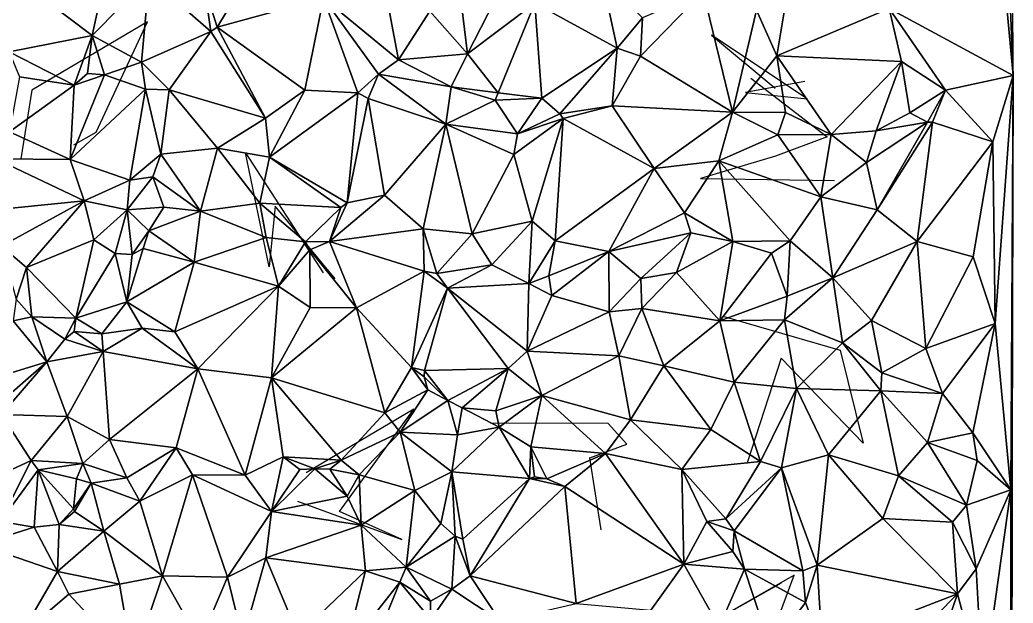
# Model space of a CAD drawing. Header units: metres. Extents: x -15.5 to 15.3, y -15.5 to 15.
# Drawn here: x 2.12 to 14.99, y -4.96 to 2.6 of the extents above; entities that cross this region are included whole.
import ezdxf

# ---------------------------------------------------------------- set-up
doc = ezdxf.new("R2010")
doc.units = ezdxf.units.M
doc.layers.add('CRACKS', color=1, linetype='Continuous')
doc.layers.add('STREET_MESH', color=7, linetype='Continuous')

msp = doc.modelspace()

# ---------------------------------------------------------------- linework, layer by layer
at = {"layer": 'CRACKS'}
for points in [[(2.816, 0.982, 0.1), (3.108, 1.146, 0.1), (3.77, 2.575, 0.1), (2.271, 1.689, 0.1), (2.13, 0.8, 0.1)], [(12.289, 1.803, 0.1), (11.519, 1.66, 0.1), (12.32, 1.579, 0.1), (11.077, 2.403, 0.1), (11.904, 1.717, 0.1)], [(11.587, 1.848, 0.1), (12.579, 1.086, 0.1), (11.909, 0.836, 0.1), (10.937, 0.545, 0.1), (12.672, 0.52, 0.1)], [(6.201, -0.754, 0.1), (5.427, 0.186, 0.1), (5.346, -0.601, 0.1), (5.041, 0.879, 0.1), (6.046, -0.676, 0.1)], [(11.227, -1.238, 0.1), (12.746, -1.679, 0.1), (13.043, -2.884, 0.1), (11.983, -1.782, 0.1), (11.541, -3.138, 0.1)], [(5.713, -3.635, 0.1), (7.065, -4.133, 0.1), (6.26, -3.769, 0.1), (7.224, -2.442, 0.1), (5.826, -3.27, 0.1)], [(9.648, -4.008, 0.1), (9.502, -3.074, 0.1), (9.982, -2.899, 0.1), (9.742, -2.628, 0.1), (8.215, -2.627, 0.1)], [(11.797, -5.792, 0.1), (11.694, -5.83, 0.1), (12.148, -4.597, 0.1), (11.251, -5.11, 0.1), (11.985, -4.696, 0.1)]]:
    msp.add_polyline3d(points, dxfattribs=at)
at = {"layer": 'STREET_MESH'}
for points in [[(14.975, 5.243), (14.875, 4.655), (14.987, 1.883)], [(14.875, 4.655), (14.782, 4.068), (14.987, 1.883)], [(14.782, 4.068), (13.382, 2.751), (14.987, 1.883)], [(1.842, 3.314), (3.056, 2.398), (3.313, 3.592)], [(3.056, 2.398), (3.791, 3.152), (3.313, 3.592)], [(11.923, 2.137), (12.156, 3.516), (11.663, 2.728)], [(12.156, 3.516), (11.923, 2.137), (13.382, 2.751)], [(7.025, 2.086), (6.786, 3.35), (6.051, 2.889)], [(6.786, 3.35), (7.025, 2.086), (7.43, 2.713)], [(1.842, 3.314), (1.981, 2.189), (3.056, 2.398)], [(3.056, 2.398), (3.693, 2.055), (3.791, 3.152)], [(3.693, 2.055), (4.593, 2.451), (3.791, 3.152)], [(4.593, 2.451), (4.511, 3.035), (3.791, 3.152)], [(4.511, 3.035), (4.674, 2.508), (5.027, 3.09)], [(5.027, 3.09), (4.674, 2.508), (6.051, 2.889)], [(7.916, 2.16), (7.801, 3.124), (7.43, 2.713)], [(8.353, 3.017), (7.801, 3.124), (7.916, 2.16)], [(9.857, 2.236), (9.655, 3.178), (8.788, 2.82)], [(9.857, 2.236), (10.184, 2.63), (9.655, 3.178)], [(4.593, 2.451), (4.674, 2.508), (4.511, 3.035)], [(8.788, 2.82), (8.353, 3.017), (7.916, 2.16)], [(10.971, 2.97), (10.184, 2.63), (10.158, 2.133)], [(11.351, 1.404), (10.971, 2.97), (10.158, 2.133)], [(10.971, 2.97), (11.351, 1.404), (11.663, 2.728)], [(4.674, 2.508), (5.812, 1.692), (6.051, 2.889)], [(5.812, 1.692), (6.496, 1.656), (6.051, 2.889)], [(6.763, 1.899), (7.025, 2.086), (6.051, 2.889)], [(6.496, 1.656), (6.763, 1.899), (6.051, 2.889)], [(7.025, 2.086), (7.916, 2.16), (7.43, 2.713)], [(8.313, 1.657), (8.788, 2.82), (7.916, 2.16)], [(8.313, 1.657), (8.879, 1.586), (8.788, 2.82)], [(8.879, 1.586), (9.857, 2.236), (8.788, 2.82)], [(11.351, 1.404), (11.923, 2.137), (11.663, 2.728)], [(11.923, 2.137), (13.539, 2.064), (13.382, 2.751)], [(13.382, 2.751), (14.11, 1.693), (14.987, 1.883)], [(13.539, 2.064), (14.11, 1.693), (13.382, 2.751)], [(10.184, 2.63), (9.857, 2.236), (10.158, 2.133)], [(4.054, 1.696), (4.593, 2.451), (3.693, 2.055)], [(4.593, 2.451), (4.054, 1.696), (5.3, 1.327)], [(4.593, 2.451), (5.3, 1.327), (4.674, 2.508)], [(4.674, 2.508), (5.3, 1.327), (5.812, 1.692)], [(3.056, 2.398), (1.981, 2.189), (2.823, 1.756)], [(2.996, 1.909), (3.056, 2.398), (2.823, 1.756)], [(3.056, 2.398), (2.996, 1.909), (3.213, 1.891)], [(3.693, 2.055), (3.056, 2.398), (3.213, 1.891)], [(2.823, 1.756), (1.981, 2.189), (2.112, 1.863)], [(8.879, 1.586), (9.112, 1.386), (9.857, 2.236)], [(9.112, 1.386), (9.793, 1.489), (9.857, 2.236)], [(9.857, 2.236), (9.793, 1.489), (10.158, 2.133)], [(6.763, 1.899), (7.707, 1.735), (7.025, 2.086)], [(7.025, 2.086), (7.707, 1.735), (7.916, 2.16)], [(7.707, 1.735), (8.313, 1.657), (7.916, 2.16)], [(9.793, 1.489), (11.351, 1.404), (10.158, 2.133)], [(11.351, 1.404), (12.036, 1.4), (11.923, 2.137)], [(12.63, 1.117), (13.539, 2.064), (11.923, 2.137)], [(12.036, 1.4), (12.63, 1.117), (11.923, 2.137)], [(12.63, 1.117), (13.213, 1.162), (13.539, 2.064)], [(13.539, 2.064), (13.213, 1.162), (13.647, 1.396)], [(14.11, 1.693), (13.539, 2.064), (13.647, 1.396)], [(3.746, 1.702), (3.693, 2.055), (3.213, 1.891)], [(4.054, 1.696), (3.693, 2.055), (3.746, 1.702)], [(1.982, 1.151), (2.823, 1.756), (2.112, 1.863)], [(2.823, 1.756), (2.769, 0.792), (3.213, 1.891)], [(2.769, 0.792), (3.746, 1.702), (3.213, 1.891)], [(2.996, 1.909), (2.823, 1.756), (3.213, 1.891)], [(6.763, 1.899), (6.496, 1.656), (6.63, 1.582)], [(7.636, 1.25), (6.763, 1.899), (6.63, 1.582)], [(7.636, 1.25), (7.707, 1.735), (6.763, 1.899)], [(14.11, 1.693), (14.724, 1.023), (14.987, 1.883)], [(14.724, 1.023), (14.755, -1.334), (14.987, 1.883)], [(14.755, -1.334), (14.957, -3.488), (14.987, 1.883)], [(14.953, -10.681), (14.962, -14.34), (14.987, 1.883)], [(14.957, -3.488), (14.953, -10.681), (14.987, 1.883)], [(2.823, 1.756), (1.982, 1.151), (2.769, 0.792)], [(3.541, 0.523), (3.746, 1.702), (2.769, 0.792)], [(3.746, 1.702), (3.541, 0.523), (3.945, 0.863)], [(4.054, 1.696), (3.746, 1.702), (3.945, 0.863)], [(4.679, 0.937), (4.054, 1.696), (3.945, 0.863)], [(4.054, 1.696), (4.679, 0.937), (5.3, 1.327)], [(5.812, 1.692), (5.3, 1.327), (5.352, 0.823)], [(6.496, 1.656), (5.812, 1.692), (5.352, 0.823)], [(8.274, 1.561), (7.707, 1.735), (7.636, 1.25)], [(7.707, 1.735), (8.274, 1.561), (8.313, 1.657)], [(13.878, 1.278), (14.11, 1.693), (13.647, 1.396)], [(13.878, 1.278), (13.942, 1.274), (14.11, 1.693)], [(13.942, 1.274), (14.724, 1.023), (14.11, 1.693)], [(6.359, 0.231), (6.496, 1.656), (5.352, 0.823)], [(6.496, 1.656), (6.359, 0.231), (6.63, 1.582)], [(6.359, 0.231), (6.842, 0.332), (6.63, 1.582)], [(6.842, 0.332), (7.636, 1.25), (6.63, 1.582)], [(8.274, 1.561), (7.636, 1.25), (8.567, 1.124)], [(8.274, 1.561), (8.879, 1.586), (8.313, 1.657)], [(8.879, 1.586), (8.274, 1.561), (8.567, 1.124)], [(9.112, 1.386), (8.879, 1.586), (8.567, 1.124)], [(9.793, 1.489), (9.112, 1.386), (9.156, 1.324)], [(9.793, 1.489), (9.156, 1.324), (10.335, 0.676)], [(11.351, 1.404), (9.793, 1.489), (10.335, 0.676)], [(5.3, 1.327), (4.679, 0.937), (5.352, 0.823)], [(9.156, 1.324), (8.517, 0.858), (8.756, -0.009)], [(8.517, 0.858), (9.156, 1.324), (8.567, 1.124)], [(9.156, 1.324), (9.112, 1.386), (8.567, 1.124)], [(9.052, -0.264), (9.156, 1.324), (8.756, -0.009)], [(9.156, 1.324), (9.052, -0.264), (10.335, 0.676)], [(11.175, 0.774), (11.351, 1.404), (10.335, 0.676)], [(11.351, 1.404), (11.175, 0.774), (11.936, 1.114)], [(12.036, 1.4), (11.351, 1.404), (11.936, 1.114)], [(12.63, 1.117), (12.036, 1.4), (11.936, 1.114)], [(13.213, 1.162), (13.878, 1.278), (13.647, 1.396)], [(7.636, 1.25), (6.842, 0.332), (7.345, -0.105)], [(7.978, -0.172), (7.636, 1.25), (7.345, -0.105)], [(7.636, 1.25), (8.517, 0.858), (8.567, 1.124)], [(8.517, 0.858), (7.636, 1.25), (7.978, -0.172)], [(13.213, 1.162), (12.63, 1.117), (13.087, 0.752)], [(13.878, 1.278), (13.087, 0.752), (13.226, 0.141)], [(13.878, 1.278), (13.213, 1.162), (13.087, 0.752)], [(13.942, 1.274), (13.878, 1.278), (13.226, 0.141)], [(13.745, -0.272), (13.942, 1.274), (13.226, 0.141)], [(13.942, 1.274), (13.745, -0.272), (14.724, 1.023)], [(1.982, 1.151), (1.803, 0.8), (2.769, 0.792)], [(11.175, 0.774), (12.497, 0.307), (11.936, 1.114)], [(12.497, 0.307), (12.63, 1.117), (11.936, 1.114)], [(12.63, 1.117), (12.497, 0.307), (13.087, 0.752)], [(4.46, 0.123), (4.679, 0.937), (3.945, 0.863)], [(5.227, 0.226), (4.679, 0.937), (4.46, 0.123)], [(4.679, 0.937), (5.227, 0.226), (5.352, 0.823)], [(14.724, 1.023), (13.745, -0.272), (14.467, -0.469)], [(14.724, 1.023), (14.467, -0.469), (14.755, -1.334)], [(1.622, 0.123), (2.953, 0.258), (1.803, 0.8)], [(1.803, 0.8), (2.953, 0.258), (2.769, 0.792)], [(2.953, 0.258), (3.541, 0.523), (2.769, 0.792)], [(3.541, 0.523), (3.841, 0.568), (3.945, 0.863)], [(3.841, 0.568), (4.46, 0.123), (3.945, 0.863)], [(5.227, 0.226), (6.275, 0.169), (5.352, 0.823)], [(6.275, 0.169), (6.359, 0.231), (5.352, 0.823)], [(8.517, 0.858), (7.978, -0.172), (8.756, -0.009)], [(10.73, 0.101), (11.175, 0.774), (10.335, 0.676)], [(10.73, 0.101), (11.356, -0.271), (11.175, 0.774)], [(12.096, -0.263), (12.497, 0.307), (11.175, 0.774)], [(11.356, -0.271), (12.096, -0.263), (11.175, 0.774)], [(9.052, -0.264), (9.748, -0.399), (10.335, 0.676)], [(9.748, -0.399), (10.73, 0.101), (10.335, 0.676)], [(13.087, 0.752), (12.497, 0.307), (13.226, 0.141)], [(3.509, 0.14), (3.541, 0.523), (2.953, 0.258)], [(3.509, 0.14), (3.841, 0.568), (3.541, 0.523)], [(3.841, 0.568), (3.509, 0.14), (3.984, 0.176)], [(3.841, 0.568), (3.984, 0.176), (4.46, 0.123)], [(1.622, 0.123), (1.882, -0.329), (2.953, 0.258)], [(1.882, -0.329), (2.202, -0.609), (2.953, 0.258)], [(2.953, 0.258), (2.202, -0.609), (3.075, -0.248)], [(3.509, 0.14), (2.953, 0.258), (3.075, -0.248)], [(6.842, 0.332), (6.131, -0.27), (7.345, -0.105)], [(6.842, 0.332), (6.359, 0.231), (6.131, -0.27)], [(12.497, 0.307), (12.096, -0.263), (12.65, -0.743)], [(12.497, 0.307), (12.65, -0.743), (13.226, 0.141)], [(3.351, -0.425), (3.509, 0.14), (3.075, -0.248)], [(3.509, 0.14), (3.351, -0.425), (3.571, -0.439)], [(3.509, 0.14), (3.787, -0.132), (3.984, 0.176)], [(3.787, -0.132), (3.509, 0.14), (3.571, -0.439)], [(3.984, 0.176), (3.787, -0.132), (4.46, 0.123)], [(5.31, -0.217), (5.227, 0.226), (4.46, 0.123)], [(5.819, -0.275), (6.275, 0.169), (5.227, 0.226)], [(5.31, -0.217), (5.819, -0.275), (5.227, 0.226)], [(6.275, 0.169), (5.819, -0.275), (6.131, -0.27)], [(6.359, 0.231), (6.275, 0.169), (6.131, -0.27)], [(12.65, -0.743), (13.745, -0.272), (13.226, 0.141)], [(3.787, -0.132), (4.375, -0.54), (4.46, 0.123)], [(4.375, -0.54), (5.31, -0.217), (4.46, 0.123)], [(10.73, 0.101), (9.748, -0.399), (10.809, -0.16)], [(11.356, -0.271), (10.73, 0.101), (10.809, -0.16)], [(6.131, -0.27), (7.355, -0.657), (7.345, -0.105)], [(7.355, -0.657), (7.521, -0.685), (7.345, -0.105)], [(7.521, -0.685), (7.978, -0.172), (7.345, -0.105)], [(7.978, -0.172), (8.231, -0.574), (8.756, -0.009)], [(8.231, -0.574), (8.714, -0.817), (8.756, -0.009)], [(8.714, -0.817), (9.052, -0.264), (8.756, -0.009)], [(2.202, -0.609), (2.841, -1.265), (3.075, -0.248)], [(2.841, -1.265), (3.351, -0.425), (3.075, -0.248)], [(3.714, -0.36), (3.787, -0.132), (3.571, -0.439)], [(3.787, -0.132), (3.714, -0.36), (4.375, -0.54)], [(5.31, -0.217), (4.375, -0.54), (5.47, -0.851)], [(5.819, -0.275), (5.31, -0.217), (5.47, -0.851)], [(8.231, -0.574), (7.978, -0.172), (7.521, -0.685)], [(9.748, -0.399), (10.165, -0.751), (10.809, -0.16)], [(10.165, -0.751), (10.627, -0.674), (10.809, -0.16)], [(10.627, -0.674), (11.356, -0.271), (10.809, -0.16)], [(1.882, -0.329), (2.071, -1.017), (2.202, -0.609)], [(3.503, -1.053), (3.714, -0.36), (3.571, -0.439)], [(4.375, -0.54), (3.714, -0.36), (3.503, -1.053)], [(5.819, -0.275), (5.47, -0.851), (5.876, -0.378)], [(5.876, -0.378), (5.47, -0.851), (5.88, -1.126)], [(5.819, -0.275), (5.876, -0.378), (6.131, -0.27)], [(5.876, -0.378), (6.478, -1.131), (6.131, -0.27)], [(6.478, -1.131), (5.876, -0.378), (5.88, -1.126)], [(6.478, -1.131), (7.355, -0.657), (6.131, -0.27)], [(8.714, -0.817), (8.973, -0.715), (9.052, -0.264)], [(8.973, -0.715), (9.748, -0.399), (9.052, -0.264)], [(11.356, -0.271), (10.627, -0.674), (11.185, -1.3)], [(11.855, -0.42), (11.356, -0.271), (11.185, -1.3)], [(11.356, -0.271), (11.855, -0.42), (12.096, -0.263)], [(12.096, -0.263), (11.855, -0.42), (12.057, -0.98)], [(12.65, -0.743), (12.096, -0.263), (12.057, -0.98)], [(13.15, -1.296), (13.745, -0.272), (12.65, -0.743)], [(13.745, -0.272), (13.15, -1.296), (13.856, -1.659)], [(13.745, -0.272), (13.856, -1.659), (14.467, -0.469)], [(3.351, -0.425), (2.841, -1.265), (3.503, -1.053)], [(3.351, -0.425), (3.503, -1.053), (3.571, -0.439)], [(9.748, -0.399), (8.973, -0.715), (9.008, -0.972)], [(9.753, -1.182), (9.748, -0.399), (9.008, -0.972)], [(10.165, -0.751), (9.748, -0.399), (9.753, -1.182)], [(11.855, -0.42), (11.185, -1.3), (12.057, -0.98)], [(14.467, -0.469), (13.856, -1.659), (14.755, -1.334)], [(2.071, -1.017), (2.274, -1.246), (2.202, -0.609)], [(2.274, -1.246), (2.841, -1.265), (2.202, -0.609)], [(4.127, -1.442), (4.375, -0.54), (3.503, -1.053)], [(4.375, -0.54), (4.127, -1.442), (5.47, -0.851)], [(8.231, -0.574), (7.521, -0.685), (7.659, -0.874)], [(8.714, -0.817), (8.231, -0.574), (7.659, -0.874)], [(7.19, -1.906), (7.355, -0.657), (6.478, -1.131)], [(7.355, -0.657), (7.19, -1.906), (7.659, -0.874)], [(7.521, -0.685), (7.355, -0.657), (7.659, -0.874)], [(8.973, -0.715), (8.714, -0.817), (9.008, -0.972)], [(10.165, -0.751), (9.753, -1.182), (10.174, -1.141)], [(10.627, -0.674), (10.165, -0.751), (10.174, -1.141)], [(10.627, -0.674), (10.174, -1.141), (11.185, -1.3)], [(12.025, -1.288), (12.65, -0.743), (12.057, -0.98)], [(12.778, -1.586), (12.65, -0.743), (12.025, -1.288)], [(12.778, -1.586), (13.15, -1.296), (12.65, -0.743)], [(5.47, -0.851), (4.127, -1.442), (4.425, -1.923)], [(5.47, -0.851), (4.425, -1.923), (5.379, -2.038)], [(5.47, -0.851), (5.379, -2.038), (5.88, -1.126)], [(7.19, -1.906), (7.359, -1.944), (7.659, -0.874)], [(7.359, -1.944), (8.445, -1.916), (7.659, -0.874)], [(8.692, -1.692), (8.714, -0.817), (7.659, -0.874)], [(8.445, -1.916), (8.692, -1.692), (7.659, -0.874)], [(8.714, -0.817), (8.692, -1.692), (9.008, -0.972)], [(2.274, -1.246), (2.071, -1.017), (2.029, -1.297)], [(8.692, -1.692), (9.753, -1.182), (9.008, -0.972)], [(11.185, -1.3), (12.025, -1.288), (12.057, -0.98)], [(2.841, -1.265), (3.181, -1.466), (3.503, -1.053)], [(3.181, -1.466), (3.704, -1.396), (3.503, -1.053)], [(3.704, -1.396), (4.127, -1.442), (3.503, -1.053)], [(5.379, -2.038), (6.478, -1.131), (5.88, -1.126)], [(6.846, -2.492), (6.478, -1.131), (5.379, -2.038)], [(6.846, -2.492), (7.19, -1.906), (6.478, -1.131)], [(9.753, -1.182), (9.88, -1.753), (10.174, -1.141)], [(9.88, -1.753), (10.46, -1.881), (10.174, -1.141)], [(10.174, -1.141), (10.46, -1.881), (11.185, -1.3)], [(2.467, -1.831), (2.274, -1.246), (2.029, -1.297)], [(2.841, -1.265), (2.274, -1.246), (2.701, -1.536)], [(2.274, -1.246), (2.467, -1.831), (2.701, -1.536)], [(2.823, -1.437), (2.841, -1.265), (2.701, -1.536)], [(2.841, -1.265), (2.823, -1.437), (3.181, -1.466)], [(9.88, -1.753), (9.753, -1.182), (8.692, -1.692)], [(1.606, -2.095), (2.467, -1.831), (2.029, -1.297)], [(3.704, -1.396), (3.181, -1.466), (3.199, -1.696)], [(3.704, -1.396), (3.199, -1.696), (4.425, -1.923)], [(4.127, -1.442), (3.704, -1.396), (4.425, -1.923)], [(10.46, -1.881), (11.371, -2.094), (11.185, -1.3)], [(11.185, -1.3), (11.371, -2.094), (12.025, -1.288)], [(12.025, -1.288), (11.371, -2.094), (12.178, -2.175)], [(12.778, -1.586), (12.025, -1.288), (12.178, -2.175)], [(13.15, -1.296), (12.778, -1.586), (13.287, -1.974)], [(13.15, -1.296), (13.287, -1.974), (13.856, -1.659)], [(13.856, -1.659), (14.07, -2.242), (14.755, -1.334)], [(14.07, -2.242), (14.465, -2.752), (14.755, -1.334)], [(14.465, -2.752), (14.957, -3.488), (14.755, -1.334)], [(2.701, -1.536), (2.467, -1.831), (3.199, -1.696)], [(2.823, -1.437), (2.701, -1.536), (3.199, -1.696)], [(3.181, -1.466), (2.823, -1.437), (3.199, -1.696)], [(13.271, -2.208), (12.778, -1.586), (12.178, -2.175)], [(13.287, -1.974), (12.778, -1.586), (13.271, -2.208)], [(13.856, -1.659), (13.287, -1.974), (14.07, -2.242)], [(3.199, -1.696), (2.467, -1.831), (2.731, -2.54)], [(3.281, -2.835), (3.199, -1.696), (2.731, -2.54)], [(3.199, -1.696), (3.281, -2.835), (4.425, -1.923)], [(8.692, -1.692), (8.445, -1.916), (8.882, -2.267)], [(9.88, -1.753), (8.692, -1.692), (8.882, -2.267)], [(10.03, -2.581), (9.88, -1.753), (8.882, -2.267)], [(9.88, -1.753), (10.03, -2.581), (10.46, -1.881)], [(1.8, -2.408), (2.467, -1.831), (1.606, -2.095)], [(1.8, -2.408), (1.878, -2.515), (2.467, -1.831)], [(2.467, -1.831), (1.878, -2.515), (2.731, -2.54)], [(3.281, -2.835), (4.144, -2.946), (4.425, -1.923)], [(4.425, -1.923), (4.144, -2.946), (5.035, -3.301)], [(4.425, -1.923), (5.035, -3.301), (5.379, -2.038)], [(7.402, -2.195), (7.19, -1.906), (6.846, -2.492)], [(7.357, -2.027), (7.359, -1.944), (7.19, -1.906)], [(7.402, -2.195), (7.357, -2.027), (7.19, -1.906)], [(8.445, -1.916), (7.359, -1.944), (7.661, -2.331)], [(7.848, -2.427), (8.445, -1.916), (7.661, -2.331)], [(7.848, -2.427), (8.284, -2.465), (8.445, -1.916)], [(8.445, -1.916), (8.284, -2.465), (8.882, -2.267)], [(10.46, -1.881), (10.03, -2.581), (11.068, -2.709)], [(11.371, -2.094), (10.46, -1.881), (11.068, -2.709)], [(5.035, -3.301), (5.53, -3.061), (5.379, -2.038)], [(6.281, -3.106), (6.846, -2.492), (5.379, -2.038)], [(5.53, -3.061), (6.281, -3.106), (5.379, -2.038)], [(7.359, -1.944), (7.357, -2.027), (7.661, -2.331)], [(7.357, -2.027), (7.402, -2.195), (7.661, -2.331)], [(13.287, -1.974), (13.271, -2.208), (14.07, -2.242)], [(11.713, -3.123), (11.371, -2.094), (11.068, -2.709)], [(11.371, -2.094), (11.713, -3.123), (12.178, -2.175)], [(11.713, -3.123), (11.987, -3.203), (12.178, -2.175)], [(11.987, -3.203), (12.593, -3.038), (12.178, -2.175)], [(12.593, -3.038), (13.271, -2.208), (12.178, -2.175)], [(7.402, -2.195), (6.846, -2.492), (7.045, -2.742)], [(7.661, -2.331), (7.402, -2.195), (7.045, -2.742)], [(8.284, -2.465), (8.329, -2.679), (8.882, -2.267)], [(8.329, -2.679), (8.737, -2.932), (8.882, -2.267)], [(8.737, -2.932), (9.704, -3.017), (8.882, -2.267)], [(9.704, -3.017), (10.03, -2.581), (8.882, -2.267)], [(13.271, -2.208), (12.593, -3.038), (13.502, -3.306)], [(13.271, -2.208), (13.878, -2.876), (14.07, -2.242)], [(13.878, -2.876), (13.271, -2.208), (13.502, -3.306)], [(13.878, -2.876), (14.465, -2.752), (14.07, -2.242)], [(7.788, -2.776), (7.661, -2.331), (7.045, -2.742)], [(7.788, -2.776), (7.848, -2.427), (7.661, -2.331)], [(7.788, -2.776), (8.329, -2.679), (7.848, -2.427)], [(7.848, -2.427), (8.329, -2.679), (8.284, -2.465)], [(2.264, -3.108), (1.878, -2.515), (1.13, -3.637)], [(1.878, -2.515), (2.264, -3.108), (2.731, -2.54)], [(2.264, -3.108), (2.935, -3.15), (2.731, -2.54)], [(2.935, -3.15), (3.281, -2.835), (2.731, -2.54)], [(6.846, -2.492), (6.281, -3.106), (7.045, -2.742)], [(8.329, -2.679), (7.715, -3.255), (8.722, -3.342)], [(8.329, -2.679), (7.788, -2.776), (7.715, -3.255)], [(8.737, -2.932), (8.329, -2.679), (8.722, -3.342)], [(10.03, -2.581), (9.704, -3.017), (10.693, -3.227)], [(11.068, -2.709), (10.03, -2.581), (10.693, -3.227)], [(6.281, -3.106), (6.513, -3.295), (7.045, -2.742)], [(6.513, -3.295), (7.234, -3.497), (7.045, -2.742)], [(7.234, -3.497), (7.715, -3.255), (7.045, -2.742)], [(7.715, -3.255), (7.788, -2.776), (7.045, -2.742)], [(11.713, -3.123), (11.068, -2.709), (10.693, -3.227)], [(13.878, -2.876), (14.519, -3.111), (14.465, -2.752)], [(14.465, -2.752), (14.519, -3.111), (14.957, -3.488)], [(3.281, -2.835), (2.935, -3.15), (3.505, -3.336)], [(4.144, -2.946), (3.281, -2.835), (3.505, -3.336)], [(3.673, -3.638), (4.144, -2.946), (3.505, -3.336)], [(4.144, -2.946), (3.673, -3.638), (4.356, -3.293)], [(5.035, -3.301), (4.144, -2.946), (4.356, -3.293)], [(8.785, -3.32), (8.737, -2.932), (8.722, -3.342)], [(8.737, -2.932), (8.944, -3.346), (9.704, -3.017)], [(8.785, -3.32), (8.944, -3.346), (8.737, -2.932)], [(13.878, -2.876), (13.502, -3.306), (14.384, -3.69)], [(14.519, -3.111), (13.878, -2.876), (14.384, -3.69)], [(5.376, -3.772), (5.53, -3.061), (5.035, -3.301)], [(5.53, -3.061), (5.376, -3.772), (5.744, -3.227)], [(5.94, -3.218), (5.53, -3.061), (5.744, -3.227)], [(5.94, -3.218), (6.281, -3.106), (5.53, -3.061)], [(8.944, -3.346), (9.177, -3.447), (9.704, -3.017)], [(9.704, -3.017), (9.177, -3.447), (10.722, -4.452)], [(9.704, -3.017), (10.722, -4.452), (10.693, -3.227)], [(12.593, -3.038), (11.987, -3.203), (12.447, -4.468)], [(13.298, -3.862), (12.593, -3.038), (12.447, -4.468)], [(12.593, -3.038), (13.298, -3.862), (13.502, -3.306)], [(2.264, -3.108), (1.13, -3.637), (1.866, -3.898)], [(2.357, -3.231), (2.264, -3.108), (1.866, -3.898)], [(2.264, -3.108), (2.357, -3.231), (2.935, -3.15)], [(2.935, -3.15), (2.357, -3.231), (2.853, -3.345)], [(3.041, -3.405), (2.935, -3.15), (2.853, -3.345)], [(2.935, -3.15), (3.041, -3.405), (3.505, -3.336)], [(5.94, -3.218), (6.133, -3.22), (6.281, -3.106)], [(6.133, -3.22), (6.513, -3.295), (6.281, -3.106)], [(11.263, -3.865), (11.713, -3.123), (10.693, -3.227)], [(11.713, -3.123), (11.263, -3.865), (11.987, -3.203)], [(11.263, -3.865), (11.373, -4.023), (11.987, -3.203)], [(11.373, -4.023), (12.261, -4.538), (11.987, -3.203)], [(11.987, -3.203), (12.261, -4.538), (12.447, -4.468)], [(14.957, -3.488), (14.519, -3.111), (14.384, -3.69)], [(2.357, -3.231), (1.866, -3.898), (2.305, -3.972)], [(2.625, -3.941), (2.357, -3.231), (2.305, -3.972)], [(2.357, -3.231), (2.812, -3.734), (2.853, -3.345)], [(2.812, -3.734), (2.357, -3.231), (2.625, -3.941)], [(2.812, -3.734), (3.041, -3.405), (2.853, -3.345)], [(3.041, -3.405), (3.673, -3.638), (3.505, -3.336)], [(3.673, -3.638), (3.965, -4.604), (4.356, -3.293)], [(3.965, -4.604), (4.81, -4.622), (4.356, -3.293)], [(4.81, -4.622), (5.376, -3.772), (4.356, -3.293)], [(5.376, -3.772), (5.035, -3.301), (4.356, -3.293)], [(5.376, -3.772), (5.94, -3.218), (5.744, -3.227)], [(5.94, -3.218), (5.376, -3.772), (6.357, -3.57)], [(6.133, -3.22), (5.94, -3.218), (6.357, -3.57)], [(6.513, -3.295), (6.133, -3.22), (6.357, -3.57)], [(6.539, -3.949), (6.513, -3.295), (6.357, -3.57)], [(6.513, -3.295), (6.539, -3.949), (7.234, -3.497)], [(7.234, -3.497), (7.57, -3.925), (7.715, -3.255)], [(7.57, -3.925), (7.759, -4.091), (7.715, -3.255)], [(7.715, -3.255), (7.856, -4.131), (8.722, -3.342)], [(7.759, -4.091), (7.856, -4.131), (7.715, -3.255)], [(7.856, -4.131), (7.952, -4.604), (8.722, -3.342)], [(7.952, -4.604), (9.177, -3.447), (8.722, -3.342)], [(8.944, -3.346), (8.785, -3.32), (8.722, -3.342)], [(9.177, -3.447), (8.944, -3.346), (8.722, -3.342)], [(10.722, -4.452), (11.02, -3.902), (10.693, -3.227)], [(11.02, -3.902), (11.263, -3.865), (10.693, -3.227)], [(13.298, -3.862), (14.199, -3.909), (13.502, -3.306)], [(13.502, -3.306), (14.199, -3.909), (14.384, -3.69)], [(2.827, -3.772), (3.041, -3.405), (2.812, -3.734)], [(3.041, -3.405), (2.827, -3.772), (3.207, -4.024)], [(3.673, -3.638), (3.041, -3.405), (3.207, -4.024)], [(9.177, -3.447), (7.952, -4.604), (9.327, -4.965)], [(9.177, -3.447), (9.327, -4.965), (10.722, -4.452)], [(5.376, -3.772), (6.539, -3.949), (6.357, -3.57)], [(7.234, -3.497), (6.539, -3.949), (7.122, -4.491)], [(7.57, -3.925), (7.234, -3.497), (7.122, -4.491)], [(14.509, -4.512), (14.957, -3.488), (14.384, -3.69)], [(14.957, -3.488), (14.509, -4.512), (14.595, -6.069)], [(14.953, -10.681), (14.957, -3.488), (14.595, -6.069)], [(3.965, -4.604), (3.673, -3.638), (3.207, -4.024)], [(14.199, -3.909), (14.509, -4.512), (14.384, -3.69)], [(2.827, -3.772), (2.812, -3.734), (2.625, -3.941)], [(2.827, -3.772), (2.625, -3.941), (3.207, -4.024)], [(5.376, -3.772), (4.81, -4.622), (5.304, -4.369)], [(6.539, -3.949), (5.376, -3.772), (5.304, -4.369)], [(1.866, -3.898), (1.587, -4.197), (2.305, -3.972)], [(2.305, -3.972), (1.587, -4.197), (2.604, -4.546)], [(2.625, -3.941), (2.305, -3.972), (2.604, -4.546)], [(2.625, -3.941), (2.604, -4.546), (3.207, -4.024)], [(6.596, -4.54), (6.539, -3.949), (5.304, -4.369)], [(6.539, -3.949), (6.596, -4.54), (7.122, -4.491)], [(7.759, -4.091), (7.57, -3.925), (7.122, -4.491)], [(11.354, -4.29), (11.02, -3.902), (10.722, -4.452)], [(11.02, -3.902), (11.373, -4.023), (11.263, -3.865)], [(11.354, -4.29), (11.373, -4.023), (11.02, -3.902)], [(14.266, -4.839), (13.298, -3.862), (12.447, -4.468)], [(14.199, -3.909), (13.298, -3.862), (14.266, -4.839)], [(14.509, -4.512), (14.199, -3.909), (14.266, -4.839)], [(2.604, -4.546), (3.41, -4.714), (3.207, -4.024)], [(3.41, -4.714), (3.965, -4.604), (3.207, -4.024)], [(7.716, -4.779), (7.759, -4.091), (7.122, -4.491)], [(7.952, -4.604), (7.759, -4.091), (7.716, -4.779)], [(7.759, -4.091), (7.952, -4.604), (7.856, -4.131)], [(11.373, -4.023), (11.354, -4.29), (11.505, -4.516)], [(11.373, -4.023), (11.505, -4.516), (12.261, -4.538)], [(2.124, -5.379), (1.587, -4.197), (1.427, -5.281)], [(1.587, -4.197), (2.124, -5.379), (2.604, -4.546)], [(4.81, -4.622), (5.007, -5.428), (5.304, -4.369)], [(5.007, -5.428), (5.725, -5.375), (5.304, -4.369)], [(5.725, -5.375), (6.596, -4.54), (5.304, -4.369)], [(11.505, -4.516), (11.354, -4.29), (10.722, -4.452)], [(6.596, -4.54), (7.041, -4.687), (7.122, -4.491)], [(7.041, -4.687), (7.439, -4.931), (7.122, -4.491)], [(7.439, -4.931), (7.716, -4.779), (7.122, -4.491)], [(9.327, -4.965), (10.292, -5.05), (10.722, -4.452)], [(10.292, -5.05), (11.179, -5.264), (10.722, -4.452)], [(11.179, -5.264), (11.505, -4.516), (10.722, -4.452)], [(12.261, -4.538), (12.295, -4.952), (12.447, -4.468)], [(12.295, -4.952), (12.513, -5.516), (12.447, -4.468)], [(12.513, -5.516), (14.266, -4.839), (12.447, -4.468)], [(2.124, -5.379), (2.753, -4.84), (2.604, -4.546)], [(2.753, -4.84), (3.41, -4.714), (2.604, -4.546)], [(3.585, -5.738), (3.965, -4.604), (3.41, -4.714)], [(3.965, -4.604), (3.585, -5.738), (4.451, -5.462)], [(4.81, -4.622), (3.965, -4.604), (4.451, -5.462)], [(5.007, -5.428), (4.81, -4.622), (4.451, -5.462)], [(5.725, -5.375), (6.327, -5.594), (6.596, -4.54)], [(6.327, -5.594), (7.041, -4.687), (6.596, -4.54)], [(8.339, -5.192), (7.952, -4.604), (7.716, -4.779)], [(7.952, -4.604), (8.339, -5.192), (9.327, -4.965)], [(11.505, -4.516), (11.179, -5.264), (11.848, -5.553)], [(12.295, -4.952), (11.505, -4.516), (11.848, -5.553)], [(11.505, -4.516), (12.295, -4.952), (12.261, -4.538)], [(14.509, -4.512), (14.266, -4.839), (14.595, -6.069)], [(2.753, -4.84), (3.585, -5.738), (3.41, -4.714)], [(7.041, -4.687), (6.327, -5.594), (6.608, -5.744)], [(7.442, -5.172), (7.041, -4.687), (6.608, -5.744)], [(7.442, -5.172), (7.439, -4.931), (7.041, -4.687)], [(2.124, -5.379), (3.585, -5.738), (2.753, -4.84)], [(7.439, -4.931), (7.442, -5.172), (7.716, -4.779)], [(7.442, -5.172), (8.339, -5.192), (7.716, -4.779)], [(12.513, -5.516), (13.146, -5.973), (14.266, -4.839)], [(13.146, -5.973), (13.887, -5.951), (14.266, -4.839)], [(14.266, -4.839), (13.887, -5.951), (14.595, -6.069)], [(12.513, -5.516), (12.295, -4.952), (11.848, -5.553)]]:
    msp.add_3dface(points, dxfattribs=at)

doc.saveas('drawing.dxf')
